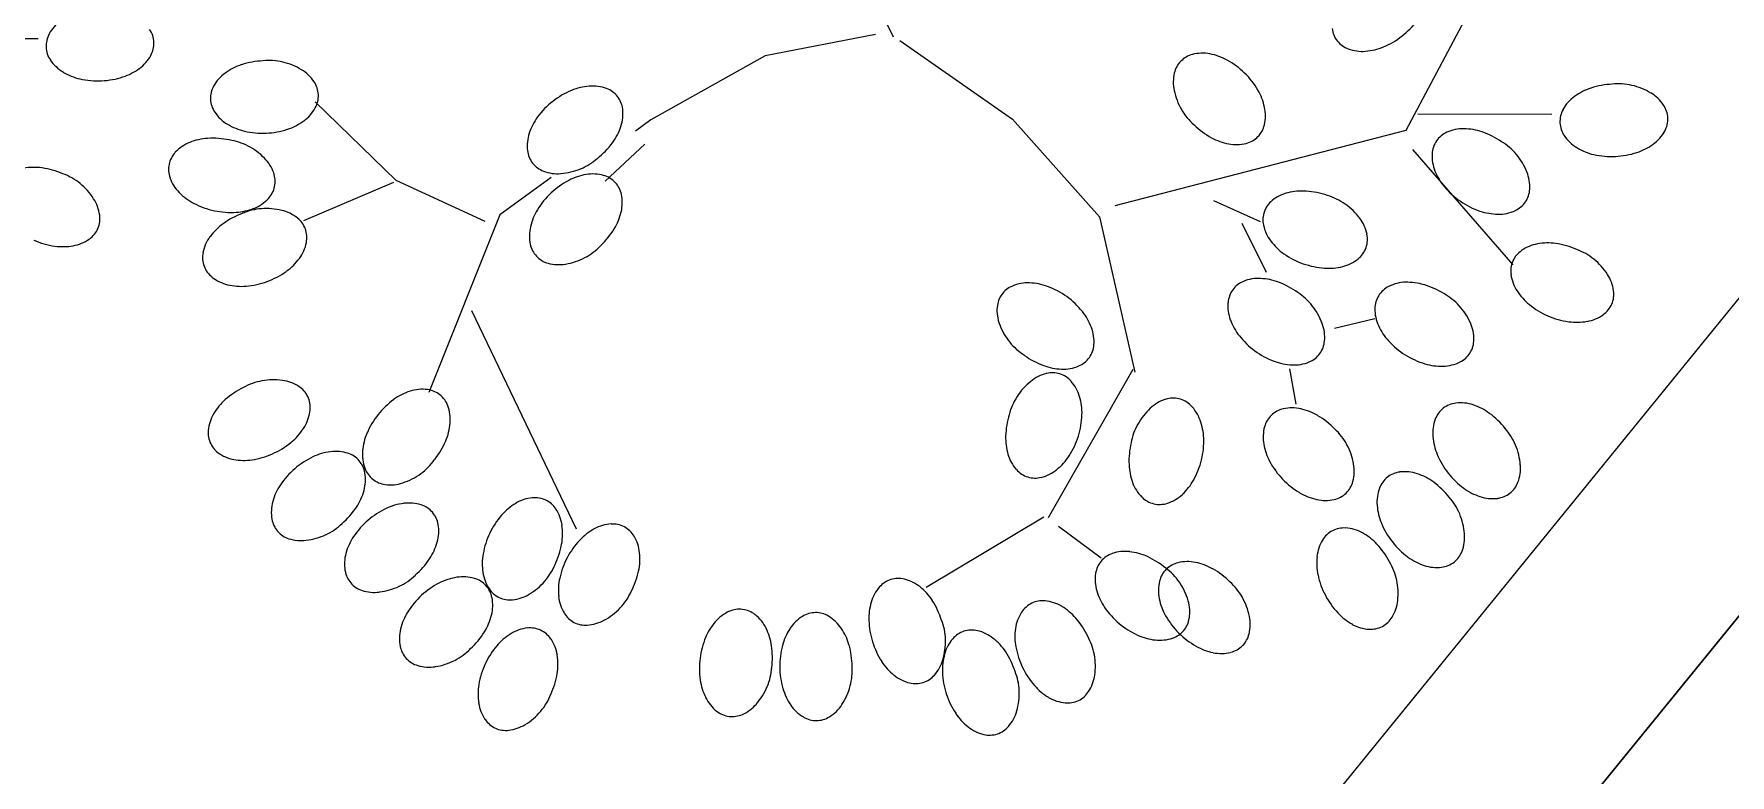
# Model space of a CAD drawing. Header units: millimetres. Extents: x 83956 to 461956, y 36707 to 125807.
# Drawn here: x 133866 to 135556, y 61388 to 62127 of the extents above; entities that cross this region are included whole.
import ezdxf

# ---------------------------------------------------------------- set-up
doc = ezdxf.new("R2010")
doc.units = ezdxf.units.MM
doc.header["$LTSCALE"] = 100
doc.header["$MEASUREMENT"] = 0
doc.linetypes.add('ACAD_ISO05W100', pattern=[33, 24, -3, 0, -3, 0, -3])
doc.layers.add('ARCH', color=9, linetype='CONTINUOUS')

msp = doc.modelspace()

# ---------------------------------------------------------------- linework, layer by layer
at = {"layer": 'ARCH', "ltscale": 2}
for p, q in [((137387.7, 63788.4), (130326.3, 55103.8)), ((137109.7, 63763.6), (130126.2, 55174.6))]:
    msp.add_line(p, q, dxfattribs=at)
at = {"layer": 'ARCH', "linetype": 'ACAD_ISO05W100', "ltscale": 180}
msp.add_line((130326.3, 55103.8), (137387.7, 63788.4), dxfattribs=at)
at = {"layer": 'ARCH'}
for p, q in [((134722.4, 62123.9), (134616.2, 62344.1)), ((135233.5, 62031), (135294.5, 62146)), ((134704.7, 62126.5), (134594.8, 62105.1)), ((133736.4, 62122.7), (133870, 62122.4)), ((134728.7, 62120.5), (134841, 62042)), ((134594.8, 62105.1), (134480.8, 62041.3)), ((134226.8, 61980.9), (134146, 62059.2)), ((134480.8, 62041.3), (134465.3, 62030)), ((134841, 62042), (134928, 61944.7)), ((135245.2, 62047.3), (135378.8, 62047)), ((134943.3, 61955.9), (135233.5, 62031)), ((134474.7, 62017.2), (134435.1, 61980.3)), ((135239.7, 62011.8), (135339.7, 61896.7)), ((134224.3, 61979), (134134.4, 61940.8)), ((134315.5, 61940), (134226.8, 61980.9)), ((134381.3, 61984), (134330.2, 61946.7)), ((135041.6, 61961.1), (135088.1, 61940.2)), ((134330.2, 61946.7), (134259.6, 61769.6)), ((134928, 61944.7), (134962.9, 61789.7)), ((135069.7, 61938.5), (135093.9, 61889.6)), ((134301.9, 61851.4), (134406.3, 61633.7)), ((135162.2, 61833.6), (135202.1, 61843.2)), ((134961, 61792.4), (134876.8, 61644.5)), ((135117.3, 61793.1), (135123.4, 61758)), ((134872.5, 61645.1), (134755.1, 61575)), ((134887, 61636.2), (134929.6, 61604.7))]:
    msp.add_line(p, q, dxfattribs=at)
for centre, major_axis, start_param, end_param in [((135180.1, 62187.9), (-47.2, 64.5), 3.17501, 3.445961), ((133902.6, 62115), (-14.6, 19.9), 0.430369, 0.983668), ((133916.9, 62107.1), (-24.3, 33.2), 0.003785, 0.430544), ((133960.8, 62117.6), (-14.6, 19.9), 4.125431, 4.67873), ((135184.2, 62135.4), (-14.6, 19.9), 1.050841, 1.60414), ((135180.1, 62187.9), (-47.2, 64.5), 2.904096, 3.175046), ((133902.6, 62115), (-14.6, 19.9), 0.983724, 1.537023), ((133960.8, 62117.6), (-14.6, 19.9), 3.572352, 4.125651), ((135026.5, 62082.6), (-14.6, 19.9), -0.38834, 0.164959), ((135030.4, 62066.7), (-24.3, 33.2), -0.815062, -0.388302), ((135027.4, 62050.5), (-34, 46.4), -1.135076, -0.815289), ((135184.2, 62135.4), (-14.6, 19.9), 1.604116, 2.157415), ((135189.9, 62150.8), (-24.3, 33.2), 2.157296, 2.584056), ((135188.7, 62167.2), (-34, 46.4), 2.584153, 2.90394), ((133916.2, 62124.3), (-24.3, 33.2), 1.537366, 1.964126), ((133936.7, 62138.9), (-34, 46.4), 2.825529, 3.145316), ((133946.5, 62125.6), (-24.3, 33.2), 3.145549, 3.572309), ((134090.6, 62041.7), (-34, 46.4), -0.318488, 0.001299), ((134097.5, 62020.3), (-47.2, 64.5), -0.589489, -0.318539), ((134100.2, 62040.7), (-35.3, 48.3), -0.860116, -0.529803), ((134099.3, 62036.8), (-37.7, 51.5), -1.18004, -0.860253), ((134111.1, 62056.2), (-24.3, 33.2), 4.676209, 5.102968), ((135026.5, 62082.6), (-14.6, 19.9), 0.165095, 0.718394), ((135016.6, 62030.9), (-47.2, 64.5), -1.405955, -1.135005), ((133924.7, 62138.3), (-34, 46.5), 1.964345, 2.284132), ((133929.7, 62160.2), (-47.2, 64.6), 2.284066, 2.555016), ((133929.7, 62160.2), (-47.2, 64.5), 2.554831, 2.825781), ((134066.5, 62062.9), (-14.6, 19.9), 0.428004, 0.981303), ((134080.8, 62054.9), (-24.3, 33.2), 0.001355, 0.428115), ((134124.7, 62065.4), (-14.6, 19.9), 4.12281, 4.676109), ((134423.6, 62017.6), (-34, 46.4), -0.557448, -0.237661), ((134422.4, 62034), (-24.3, 33.2), -0.983812, -0.557053), ((135042.5, 62079), (-24.3, 33.2), 0.718146, 1.144906), ((135016.6, 62030.9), (-47.2, 64.5), 4.606474, 4.877424), ((135435.5, 62018.4), (-34, 46.4), -0.315889, 0.003898), ((135442.5, 61997.1), (-47.2, 64.5), -0.587195, -0.316245), ((135445.1, 62017.4), (-35.4, 48.3), -0.858128, -0.527815), ((135444.2, 62013.6), (-37.7, 51.5), -1.177802, -0.858015), ((134066.5, 62062.9), (-14.6, 19.9), 0.981385, 1.534684), ((134124.7, 62065.4), (-14.6, 19.9), 3.569822, 4.123121), ((134432.2, 61996.9), (-47.2, 64.5), 0.033355, 0.304305), ((134432.2, 61996.9), (-47.2, 64.5), -0.237562, 0.033388), ((134428.1, 62049.4), (-14.6, 19.9), -1.537504, -0.984205), ((134428.1, 62049.4), (-14.6, 19.9), 4.192433, 4.745732), ((135064.7, 62083.7), (-37.7, 51.5), 1.144881, 1.464668), ((135036, 62042.1), (-34, 46.4), 4.286569, 4.606356), ((135425.7, 62031.7), (-24.3, 33.2), 0.003785, 0.430544), ((135456, 62033), (-24.3, 33.2), 4.67882, 5.10558), ((135469.6, 62042.2), (-14.6, 19.9), 4.125431, 4.67873), ((134080.1, 62072.1), (-24.3, 33.2), 1.534705, 1.961465), ((134100.7, 62086.7), (-34, 46.4), 2.823104, 3.142891), ((134110.4, 62073.4), (-24.3, 33.2), 3.142929, 3.569688), ((134414.2, 62010.2), (-34, 46.4), 0.304025, 0.623812), ((134411.8, 62047.6), (-24.3, 33.2), 3.765569, 4.192329), ((135061.3, 62081.7), (-35.4, 48.3), 1.464911, 1.795224), ((135052.1, 62045.5), (-24.3, 33.2), 3.859989, 4.286749), ((135411.4, 62039.6), (-14.6, 19.9), 0.430369, 0.983668), ((135469.6, 62042.2), (-14.6, 19.9), 3.572352, 4.125651), ((134042.7, 61965.5), (-34, 46.4), -0.568081, -0.248294), ((134044.1, 61943.1), (-47.2, 64.5), -0.838515, -0.567564), ((134088.7, 62086.2), (-34, 46.4), 1.961337, 2.281124), ((134093.8, 62108), (-47.2, 64.6), 2.281693, 2.552643), ((134093.8, 62108), (-47.2, 64.5), 2.552149, 2.8231), ((134398.6, 62015.3), (-24.3, 33.2), 0.623984, 1.050744), ((134396.2, 62052.7), (-34, 46.4), 3.445967, 3.765754), ((135078, 62093.6), (-47.2, 64.5), 1.735754, 2.006704), ((135067.1, 62074), (-34, 46.4), 2.0068, 2.326587), ((135068.1, 62041.9), (-14.6, 19.9), 2.753319, 3.306618), ((135068.1, 62041.9), (-14.6, 19.9), 3.306663, 3.859962), ((135284, 62006.4), (-14.6, 19.9), -0.214779, 0.33852), ((135290.6, 61991.4), (-24.3, 33.2), -0.641655, -0.214895), ((135290.5, 61974.9), (-34, 46.4), -0.961253, -0.641466), ((135283.2, 61953.7), (-47.2, 64.5), -1.232581, -0.96163), ((135411.4, 62039.6), (-14.6, 19.9), 0.983724, 1.537023), ((135425, 62048.9), (-24.3, 33.2), 1.537366, 1.964126), ((135455.3, 62050.2), (-24.3, 33.2), 3.145549, 3.572309), ((134024.7, 61992), (-14.6, 19.9), 0.178859, 0.732158), ((134036.6, 61980.7), (-24.3, 33.2), -0.248032, 0.178728), ((134051.8, 61962.1), (-35.4, 48.3), -1.109673, -0.779361), ((134049.9, 61958.6), (-37.7, 51.5), -1.429296, -1.109509), ((134382.3, 62013.5), (-14.6, 19.9), 1.050997, 1.604296), ((134378.1, 62065.9), (-47.2, 64.5), 3.174985, 3.445935), ((135064.1, 62057.8), (-24.3, 33.2), 2.326411, 2.75317), ((135300.4, 62005.6), (-24.3, 33.2), 0.891628, 1.318388), ((135284, 62006.4), (-14.6, 19.9), 0.338475, 0.891774), ((135297.5, 61968.4), (-35.4, 48.3), -1.50328, -1.172968), ((135294.5, 61965.8), (-37.7, 51.5), 4.460183, 4.77997), ((135433.5, 62062.9), (-34, 46.5), 1.964345, 2.284132), ((135438.5, 62084.8), (-47.2, 64.6), 2.284066, 2.555016), ((135438.5, 62084.8), (-47.2, 64.5), 2.554831, 2.825781), ((135445.5, 62063.5), (-34, 46.4), 2.825529, 3.145316), ((133865.9, 61936.5), (-34, 46.4), -0.771286, -0.451499), ((133862.8, 61914.3), (-47.2, 64.5), -1.042299, -0.771348), ((134024.7, 61992), (-14.6, 19.9), 0.731985, 1.285284), ((134066.2, 61974.5), (-24.3, 33.2), 4.426886, 4.853645), ((134081.6, 61980), (-14.6, 19.9), 3.873434, 4.426733), ((134382.3, 62013.5), (-14.6, 19.9), 1.603974, 2.157273), ((134387.9, 62028.8), (-24.3, 33.2), 2.157537, 2.584297), ((134386.2, 62051.5), (-37.7, 51.5), 2.58438, 2.904167), ((134387.8, 62047.9), (-35.4, 48.3), 2.90396, 3.234273), ((135315.6, 62011.7), (-34, 46.4), 1.318641, 1.638428), ((135315.6, 61974.2), (-24.3, 33.2), 4.033244, 4.460003), ((133874.1, 61931.4), (-35.4, 48.3), -1.31341, -0.983097), ((133871.6, 61928.3), (-37.7, 51.5), 4.65019, 4.969977), ((134040.1, 61997.6), (-24.3, 33.2), 1.285276, 1.712036), ((134081.6, 61980), (-14.6, 19.9), 3.320487, 3.873786), ((134435.9, 61910.2), (-47.2, 64.5), -0.149675, 0.121276), ((134425.6, 61930.1), (-34, 46.4), -0.469589, -0.149802), ((134422.9, 61946.3), (-24.3, 33.2), -0.896468, -0.469708), ((134427.2, 61962.1), (-14.6, 19.9), -1.449386, -0.896087), ((134427.2, 61962.1), (-14.6, 19.9), 4.280375, 4.833674), ((135332.8, 62026.1), (-47.2, 64.5), 1.638198, 1.909149), ((135332, 61973.5), (-14.6, 19.9), 3.479888, 4.033187), ((133890.7, 61940.5), (-24.3, 33.2), 4.223487, 4.650247), ((134051.9, 62009.1), (-34, 46.4), 1.712191, 2.031978), ((134062.2, 62029), (-47.2, 64.5), 2.031643, 2.302594), ((134069.8, 61991.3), (-24.3, 33.2), 2.893538, 3.320298), ((134435.9, 61910.2), (-47.2, 64.5), 0.121417, 0.392368), ((134411.1, 61958.9), (-24.3, 33.2), 3.853691, 4.280451), ((135115.4, 61941.7), (-14.6, 19.9), 0.044781, 0.59808), ((135125.7, 61928.9), (-24.3, 33.2), -0.381997, 0.044763), ((135129.8, 61912.9), (-34, 46.4), -0.701839, -0.382052), ((135128.2, 61890.6), (-47.2, 64.5), -0.972568, -0.701617), ((135138.3, 61908.4), (-35.4, 48.3), -1.24394, -0.913627), ((135136, 61905.2), (-37.7, 51.5), -1.563537, -1.24375), ((135332.8, 62026.1), (-47.2, 64.5), 1.909547, 2.180497), ((135332, 61973.5), (-14.6, 19.9), 2.92679, 3.480089), ((133907, 61942.9), (-14.6, 19.9), 3.670182, 4.223481), ((134087.9, 61891.1), (-34, 46.4), -0.009499, 0.310288), ((134062.2, 62029), (-47.2, 64.5), 2.303057, 2.574008), ((134101, 61872.9), (-47.2, 64.5), -0.280574, -0.009624), ((134063.6, 62006.6), (-34, 46.4), 2.574007, 2.893794), ((134097.4, 61893.1), (-35.4, 48.3), -0.551611, -0.221298), ((134097.7, 61889.1), (-37.7, 51.5), -0.870932, -0.551145), ((134103.1, 61911.2), (-24.3, 33.2), -1.298323, -0.871564), ((134113.2, 61924.1), (-14.6, 19.9), 4.431827, 4.985126), ((134416.8, 61921.9), (-34, 46.4), 0.392414, 0.712201), ((134395.1, 61962.6), (-34, 46.4), 3.533888, 3.853675), ((135115.4, 61941.7), (-14.6, 19.9), 0.597821, 1.15112), ((135154.3, 61918.7), (-24.3, 33.2), 4.292834, 4.719593), ((135325.5, 62004.9), (-34, 46.4), 2.180018, 2.499805), ((135325.4, 61988.4), (-24.3, 33.2), 2.500033, 2.926793), ((133897.8, 61994.7), (-47.2, 64.6), 2.099626, 2.370577), ((133897.6, 61956.3), (-24.3, 33.2), 2.689979, 3.116739), ((133907, 61942.9), (-14.6, 19.9), 3.116794, 3.670093), ((134074.6, 61900.8), (-24.3, 33.2), 0.310126, 0.736886), ((134113.2, 61924.1), (-14.6, 19.9), 3.878417, 4.431716), ((134400.8, 61925.6), (-24.3, 33.2), 0.712224, 1.138984), ((134375.9, 61974.2), (-47.2, 64.5), 3.262875, 3.533826), ((135131.5, 61945.1), (-24.3, 33.2), 1.151319, 1.578078), ((135144.7, 61954.9), (-34, 46.4), 1.577992, 1.897779), ((135170.3, 61922.2), (-14.6, 19.9), 3.739805, 4.293104), ((133894.7, 61972.5), (-34, 46.4), 2.370446, 2.690233), ((134058.6, 61904.1), (-14.6, 19.9), 0.736856, 1.290155), ((134097.2, 61927.4), (-24.3, 33.2), 3.451624, 3.878384), ((134384.7, 61922.3), (-14.6, 19.9), 1.138793, 1.692092), ((134384.7, 61922.3), (-14.6, 19.9), 1.692082, 2.245381), ((134385.3, 61960.6), (-37.7, 51.5), 2.672247, 2.992034), ((134387.2, 61957.1), (-35.4, 48.3), 2.991948, 3.322261), ((135157.6, 61973.3), (-47.2, 64.5), 1.89758, 2.16853), ((135170.3, 61922.2), (-14.6, 19.9), 3.186088, 3.739387), ((135362.4, 61890.7), (-14.6, 19.9), -0.024835, 0.528464), ((135371.7, 61877.2), (-24.3, 33.2), -0.451563, -0.024804), ((135374.7, 61861.1), (-34, 46.4), -0.771286, -0.451499), ((135371.6, 61838.9), (-47.2, 64.5), -1.042299, -0.771348), ((135382.9, 61855.9), (-35.4, 48.3), -1.31341, -0.983097), ((134058.6, 61904.1), (-14.6, 19.9), 1.290257, 1.843556), ((134070.8, 61955.3), (-47.2, 64.5), 2.861016, 3.131966), ((134083.9, 61937.1), (-34, 46.4), 3.131905, 3.451692), ((134389, 61938.2), (-24.3, 33.2), 2.245377, 2.672137), ((135157.6, 61973.3), (-47.2, 64.5), 2.168878, 2.439829), ((135156, 61950.9), (-34, 46.4), 2.439283, 2.75907), ((135160, 61935), (-24.3, 33.2), 2.75962, 3.18638), ((135362.4, 61890.7), (-14.6, 19.9), 0.528442, 1.081741), ((135378.6, 61893), (-24.3, 33.2), 1.08173, 1.508489), ((135380.4, 61852.9), (-37.7, 51.5), 4.65019, 4.969977), ((135399.5, 61865.1), (-24.3, 33.2), 4.223487, 4.650247), ((134068.7, 61917), (-24.3, 33.2), 1.843433, 2.270193), ((134072.6, 61932.9), (-34, 46.4), 2.269968, 2.589755), ((134070.8, 61955.3), (-47.2, 64.5), 2.590077, 2.861027), ((134850.5, 61852.9), (-14.6, 19.9), -0.239115, 0.314185), ((134856.8, 61837.7), (-24.3, 33.2), -0.665956, -0.239196), ((134856.2, 61821.3), (-34, 46.4), -0.985549, -0.665762), ((134848.4, 61800.3), (-47.2, 64.5), -1.256752, -0.985802), ((135080.6, 61857.4), (-14.6, 19.9), 0.306241, 0.85954), ((135080.6, 61857.4), (-14.6, 19.9), -0.24685, 0.306449), ((135086.7, 61842.2), (-24.3, 33.2), -0.673862, -0.247102), ((135086, 61825.7), (-34, 46.4), -0.993511, -0.673724), ((135078.1, 61804.8), (-47.2, 64.5), -1.264359, -0.993409), ((135227, 61853.1), (-14.6, 19.9), -0.174341, 0.378958), ((135234.2, 61838.4), (-24.3, 33.2), -0.601219, -0.174459), ((135234.7, 61821.9), (-34, 46.4), -0.920747, -0.60096), ((135228.4, 61800.5), (-47.2, 64.5), -1.19207, -0.921119), ((135392.5, 61901.9), (-34, 46.4), 1.50855, 1.828337), ((135415.8, 61867.5), (-14.6, 19.9), 3.670182, 4.223481), ((134866.8, 61851.7), (-24.3, 33.2), 0.867474, 1.294233), ((134850.5, 61852.9), (-14.6, 19.9), 0.314164, 0.867463), ((134848.4, 61800.3), (-47.2, 64.5), -1.527601, -1.256651), ((135096.9, 61856.1), (-24.3, 33.2), 0.859629, 1.286389), ((135092.9, 61818.9), (-35.4, 48.3), -1.535357, -1.205045), ((135089.8, 61816.5), (-37.7, 51.5), 4.428056, 4.747843), ((135227, 61853.1), (-14.6, 19.9), 0.37895, 0.932249), ((135243.4, 61853), (-24.3, 33.2), 0.932109, 1.358868), ((135242.1, 61815.7), (-35.3, 48.3), -1.462752, -1.13244), ((135239.2, 61813), (-37.7, 51.5), 4.500603, 4.82039), ((135406.6, 61919.3), (-47.2, 64.5), 1.828313, 2.099263), ((135415.8, 61867.5), (-14.6, 19.9), 3.116794, 3.670093), ((134888.2, 61859.6), (-37.7, 51.5), 1.294303, 1.61409), ((134865.9, 61814.3), (-34, 46.4), 4.435979, 4.755766), ((135112.4, 61861.6), (-34, 46.4), 1.286382, 1.606169), ((135111.2, 61824.2), (-24.3, 33.2), 4.001311, 4.428071), ((135258.4, 61859.7), (-34, 46.4), 1.358988, 1.678775), ((135259.9, 61822.3), (-24.3, 33.2), 4.073694, 4.500454), ((135406.6, 61919.3), (-47.2, 64.6), 2.099626, 2.370577), ((135403.5, 61897.1), (-34, 46.4), 2.370446, 2.690233), ((135406.4, 61880.9), (-24.3, 33.2), 2.689979, 3.116739), ((134885.1, 61857.1), (-35.3, 48.3), 1.614122, 1.944435), ((134881.3, 61820), (-24.3, 33.2), 4.009079, 4.435839), ((135130, 61875.5), (-47.2, 64.5), 1.606268, 1.877219), ((135127.5, 61822.9), (-14.6, 19.9), 3.447873, 4.001172), ((135275, 61874.8), (-47.2, 64.5), 1.678736, 1.949686), ((135276.3, 61822.2), (-14.6, 19.9), 3.52069, 4.073989), ((134899.8, 61871.4), (-47.2, 64.5), 1.885073, 2.156023), ((134897.7, 61818.8), (-14.6, 19.9), 2.902536, 3.455835), ((134897.7, 61818.8), (-14.6, 19.9), 3.455771, 4.00907), ((135130, 61875.5), (-47.2, 64.5), 1.877226, 2.148176), ((135127.5, 61822.9), (-14.6, 19.9), 2.894616, 3.447915), ((135275, 61874.8), (-47.2, 64.5), 1.949703, 2.220654), ((135276.3, 61822.2), (-14.6, 19.9), 2.967207, 3.520506), ((134885.1, 61748.6), (-24.3, 33.2), -0.381526, 0.045234), ((134892, 61850.4), (-34, 46.4), 2.155985, 2.475772), ((134881, 61764.5), (-14.6, 19.9), -0.934689, -0.38139), ((134881, 61764.5), (-14.6, 19.9), -1.488011, -0.934712), ((134891.4, 61834), (-24.3, 33.2), 2.475729, 2.902489), ((135122.1, 61854.6), (-34, 46.4), 2.147919, 2.467706), ((135121.4, 61838.1), (-24.3, 33.2), 2.468116, 2.894876), ((135268.6, 61853.3), (-34, 46.4), 2.220294, 2.540081), ((135269.1, 61836.9), (-24.3, 33.2), 2.540325, 2.967084), ((134109.5, 61702.5), (-47.2, 64.5), -0.179822, 0.091128), ((134103.9, 61722.3), (-35.3, 48.3), -0.450629, -0.120316), ((134104.6, 61718.3), (-37.7, 51.5), -0.770941, -0.451154), ((134107.8, 61740.9), (-24.3, 33.2), -1.197146, -0.770386), ((134116.6, 61754.7), (-14.6, 19.9), 4.532571, 5.08587), ((134258.2, 61716), (-34, 46.4), -0.323538, -0.003751), ((134253.2, 61731.6), (-24.3, 33.2), -0.750407, -0.323647), ((134255.2, 61747.9), (-14.6, 19.9), -1.303352, -0.750053), ((134899.3, 61730.9), (-37.7, 51.5), 0.045427, 0.365214), ((134868.6, 61753.7), (-24.3, 33.2), 4.36834, 4.7951), ((134094.7, 61719.3), (-34, 46.4), 0.091279, 0.411066), ((134100.2, 61756.4), (-24.3, 33.2), 3.552859, 3.979618), ((134116.6, 61754.7), (-14.6, 19.9), 3.979573, 4.532872), ((134271.4, 61697.8), (-47.2, 64.5), -0.003815, 0.267135), ((134255.2, 61747.9), (-14.6, 19.9), 4.426175, 4.979474), ((134239.7, 61742.4), (-24.3, 33.2), 3.999631, 4.426391), ((134896, 61733), (-35.4, 48.3), 0.364862, 0.695175), ((134852.9, 61749.1), (-34, 46.4), 4.04883, 4.368617), ((135021.8, 61706.9), (-37.7, 51.5), 0.113579, 0.433366), ((135006.4, 61723.7), (-24.3, 33.2), -0.313266, 0.113493), ((135001.3, 61739.2), (-14.6, 19.9), -0.866643, -0.313344), ((135001.3, 61739.2), (-14.6, 19.9), -1.419917, -0.866618), ((134989.6, 61727.7), (-24.3, 33.2), 4.436627, 4.863386), ((135116.2, 61729.1), (-14.6, 19.9), -0.421538, 0.131761), ((135119.7, 61713.1), (-24.3, 33.2), -0.848259, -0.421499), ((135116.1, 61697), (-34, 46.4), -1.167918, -0.848131), ((135285.7, 61734.4), (-14.6, 19.9), 0.033319, 0.586618), ((135285.7, 61734.4), (-14.6, 19.9), -0.519876, 0.033423), ((135287.6, 61718.1), (-24.3, 33.2), -0.946923, -0.520164), ((135282.5, 61702.4), (-34, 46.4), -1.266321, -0.946534), ((134080.5, 61727.6), (-24.3, 33.2), 0.411043, 0.837803), ((134086, 61764.7), (-34, 46.4), 3.232724, 3.552511), ((134271.4, 61697.8), (-47.2, 64.5), 0.266982, 0.537933), ((134223.3, 61743.7), (-34, 46.4), 3.679923, 3.99971), ((134914.2, 61723.6), (-47.2, 64.5), 0.63626, 0.90721), ((134830.5, 61749.8), (-47.2, 64.5), 3.777841, 4.048791), ((135018.3, 61708.9), (-35.4, 48.3), 0.433204, 0.763517), ((134974.2, 61721.9), (-34, 46.4), 4.116856, 4.436643), ((135132.1, 61725), (-24.3, 33.2), 0.684904, 1.111664), ((135116.2, 61729.1), (-14.6, 19.9), 0.131849, 0.685148), ((135104.7, 61677.7), (-47.2, 64.5), -1.439056, -1.168106), ((135301.1, 61728.7), (-24.3, 33.2), 0.586388, 1.013147), ((135269.2, 61684.4), (-47.2, 64.5), -1.537427, -1.266477), ((134064.2, 61729.3), (-14.6, 19.9), 0.837827, 1.391126), ((134064.2, 61729.3), (-14.6, 19.9), 1.390985, 1.944284), ((134071.2, 61781.5), (-47.2, 64.5), 2.961811, 3.232761), ((134250.7, 61706.6), (-34, 46.4), 0.537718, 0.857505), ((134202.7, 61752.5), (-47.2, 64.5), 3.408777, 3.679727), ((134891.8, 61724.3), (-34, 46.4), 0.906707, 1.226494), ((134830.5, 61749.8), (-47.2, 64.5), 3.506662, 3.777612), ((135037.2, 61700.7), (-47.2, 64.6), 0.704624, 0.975575), ((134951.8, 61721.1), (-47.2, 64.5), 3.845876, 4.116826), ((135148.3, 61727.8), (-34, 46.4), 1.111949, 1.431736), ((135121.7, 61689.1), (-35.4, 48.3), 4.573339, 4.903652), ((135317.5, 61729.9), (-34, 46.4), 1.013488, 1.333275), ((135287.2, 61694.1), (-35.4, 48.3), 4.474817, 4.80513), ((134073, 61743.1), (-24.3, 33.2), 1.944197, 2.370957), ((134075.2, 61759.4), (-34, 46.4), 2.370826, 2.690614), ((134071.2, 61781.5), (-47.2, 64.5), 2.690836, 2.961787), ((134178.1, 61633.1), (-47.2, 64.5), -0.189947, 0.081003), ((134168.5, 61653.4), (-34, 46.4), -0.509978, -0.190191), ((134166.5, 61669.7), (-24.3, 33.2), -0.93659, -0.50983), ((134171.4, 61685.4), (-14.6, 19.9), -1.489924, -0.936625), ((134171.4, 61685.4), (-14.6, 19.9), 4.240044, 4.793343), ((134234.3, 61707.9), (-24.3, 33.2), 0.857668, 1.284427), ((134216.3, 61737.1), (-35.3, 48.3), 3.137856, 3.468169), ((134876, 61719.7), (-24.3, 33.2), 1.226757, 1.653517), ((134849.3, 61737.6), (-34, 46.4), 3.186988, 3.506775), ((134951.8, 61721.1), (-47.2, 64.5), 3.574511, 3.845461), ((135118.2, 61687.3), (-37.7, 51.5), 4.253502, 4.573289), ((135338.2, 61738.5), (-47.2, 64.5), 1.333291, 1.604242), ((135283.6, 61692.5), (-37.7, 51.5), 4.154986, 4.474773), ((134178.1, 61633.1), (-47.2, 64.5), 0.08094, 0.35189), ((134155.2, 61682.8), (-24.3, 33.2), 3.813237, 4.239996), ((134218.9, 61702.4), (-14.6, 19.9), 1.284619, 1.837918), ((134214, 61740.3), (-37.7, 51.5), 2.818003, 3.13779), ((134863.7, 61708.9), (-14.6, 19.9), 1.653553, 2.206852), ((134863.7, 61708.9), (-14.6, 19.9), 2.206979, 2.760278), ((134859.6, 61724.8), (-24.3, 33.2), 2.760133, 3.186892), ((135014.8, 61699.9), (-34, 46.4), 0.975312, 1.295099), ((135168.1, 61738.4), (-47.2, 64.5), 1.431711, 1.702662), ((135140.6, 61691.2), (-24.3, 33.2), 3.826851, 4.25361), ((135230.1, 61665.7), (-14.6, 19.9), 0.033519, 0.586818), ((135230.1, 61665.7), (-14.6, 19.9), -0.519846, 0.033453), ((135231.9, 61649.4), (-24.3, 33.2), -0.946425, -0.519665), ((135226.8, 61633.8), (-34, 46.4), -1.266613, -0.946826), ((135338.2, 61738.5), (-47.2, 64.5), 1.603999, 1.87495), ((135306.3, 61694.2), (-24.3, 33.2), 3.728568, 4.155328), ((134159.4, 61645.6), (-34, 46.5), 0.352218, 0.672005), ((134139.4, 61687.1), (-34, 46.4), 3.493714, 3.813501), ((134218.9, 61702.4), (-14.6, 19.9), 1.837871, 2.39117), ((134220.9, 61718.6), (-24.3, 33.2), 2.391382, 2.818142), ((134999.3, 61694.2), (-24.3, 33.2), 1.294955, 1.721714), ((134982.6, 61698.2), (-24.3, 33.2), 2.828383, 3.255143), ((134971.4, 61710.3), (-34, 46.4), 3.254983, 3.57477), ((135168.1, 61738.4), (-47.2, 64.5), 1.702863, 1.973814), ((135156.6, 61719.1), (-34, 46.4), 1.973618, 2.293405), ((135156.5, 61687), (-14.6, 19.9), 2.720212, 3.273511), ((135156.5, 61687), (-14.6, 19.9), 3.273381, 3.82668), ((135245.5, 61660), (-24.3, 33.2), 0.586883, 1.013642), ((135213.5, 61615.7), (-47.2, 64.5), -1.537447, -1.266497), ((135324.9, 61720.5), (-34, 46.4), 1.875208, 2.194995), ((135321.7, 61688.6), (-14.6, 19.9), 2.62174, 3.175039), ((135321.7, 61688.6), (-14.6, 19.9), 3.174876, 3.728175), ((134143.6, 61649.9), (-24.3, 33.2), 0.67182, 1.098579), ((134120.7, 61699.5), (-47.2, 64.5), 3.222566, 3.493516), ((134251, 61581.6), (-47.2, 64.5), -0.189986, 0.080965), ((134241.4, 61601.9), (-34, 46.4), -0.509567, -0.18978), ((134239.4, 61618.2), (-24.3, 33.2), -0.936574, -0.509814), ((134244.4, 61633.9), (-14.6, 19.9), -1.489726, -0.936427), ((134375.4, 61609.5), (-34, 46.4), -0.096897, 0.22289), ((134367, 61623.7), (-24.3, 33.2), -0.523527, -0.096767), ((134365.3, 61640), (-14.6, 19.9), -1.076665, -0.523366), ((134365.3, 61640), (-14.6, 19.9), 4.652878, 5.206177), ((134351.5, 61631.1), (-24.3, 33.2), 4.226083, 4.652842), ((134987.7, 61682.6), (-14.6, 19.9), 1.721858, 2.275157), ((134987.7, 61682.6), (-14.6, 19.9), 2.274984, 2.828283), ((135153.1, 61703.1), (-24.3, 33.2), 2.293425, 2.720184), ((135261.9, 61661.3), (-34, 46.4), 1.013488, 1.333275), ((135231.6, 61625.4), (-35.4, 48.3), 4.474868, 4.805181), ((135319.8, 61704.9), (-24.3, 33.2), 2.194925, 2.621685), ((134127.4, 61647.3), (-14.6, 19.9), 1.098447, 1.651746), ((134131.2, 61681.9), (-35.4, 48.3), 2.951642, 3.281955), ((134251, 61581.6), (-47.2, 64.5), 0.081026, 0.351977), ((134244.4, 61633.9), (-14.6, 19.9), 4.240073, 4.793372), ((134228.2, 61631.3), (-24.3, 33.2), 3.813484, 4.240244), ((134392.3, 61594.8), (-47.2, 64.5), 0.222893, 0.493843), ((134335.2, 61628.7), (-34, 46.4), 3.906215, 4.226002), ((134451.7, 61582.9), (-34, 46.4), -0.137454, 0.182333), ((134443.9, 61597.4), (-24.3, 33.2), -0.564267, -0.137507), ((134442.8, 61613.7), (-14.6, 19.9), -1.117439, -0.56414), ((134442.8, 61613.7), (-14.6, 19.9), 4.612375, 5.165674), ((135171.4, 61609.8), (-14.6, 19.9), -0.70431, -0.151011), ((135170.2, 61593.5), (-24.3, 33.2), -1.130914, -0.704154), ((135282.6, 61669.9), (-47.2, 64.5), 1.333135, 1.604086), ((135227.9, 61623.9), (-37.7, 51.5), 4.155084, 4.474871), ((134127.4, 61647.3), (-14.6, 19.9), 1.651819, 2.205118), ((134132.3, 61663), (-24.3, 33.2), 2.204689, 2.631449), ((134129.5, 61685.5), (-37.7, 51.5), 2.631603, 2.95139), ((134232.3, 61594), (-34, 46.4), 0.352071, 0.671858), ((134212.3, 61635.6), (-34, 46.4), 3.493292, 3.813079), ((134392.3, 61594.8), (-47.2, 64.5), 0.494139, 0.76509), ((134313.1, 61632.6), (-47.2, 64.5), 3.635565, 3.906515), ((134468, 61567.5), (-47.2, 64.5), 0.182297, 0.453248), ((134428.6, 61605.4), (-24.3, 33.2), 4.185483, 4.612243), ((135185.5, 61601.4), (-24.3, 33.2), 0.402454, 0.829214), ((135171.4, 61609.8), (-14.6, 19.9), -0.15125, 0.402049), ((135162.4, 61579), (-34, 46.4), -1.450903, -1.131116), ((135146, 61563.7), (-47.2, 64.5), 4.561212, 4.832162), ((135282.6, 61669.9), (-47.2, 64.5), 1.604241, 1.875192), ((135250.6, 61625.5), (-24.3, 33.2), 3.728073, 4.154833), ((134216.5, 61598.4), (-24.3, 33.2), 0.671615, 1.098375), ((134193.6, 61648), (-47.2, 64.5), 3.222609, 3.49356), ((134370.2, 61598.7), (-34, 46.4), 0.76497, 1.084757), ((134468, 61567.5), (-47.2, 64.5), 0.453124, 0.724074), ((134412.3, 61603.7), (-34, 46.4), 3.865603, 4.18539), ((134948.4, 61585.5), (-14.6, 19.9), 0.240308, 0.793607), ((134948.4, 61585.5), (-14.6, 19.9), -0.312997, 0.240302), ((134953.5, 61570), (-24.3, 33.2), -0.739433, -0.312673), ((134951.7, 61553.6), (-34, 46.4), -1.059578, -0.739791), ((134942.4, 61533.2), (-47.2, 64.5), -1.330598, -1.059647), ((135011.8, 61575.8), (-14.6, 19.9), -0.400459, 0.15284), ((135015.5, 61559.8), (-24.3, 33.2), -0.827237, -0.400478), ((135012.3, 61543.7), (-34, 46.4), -1.147296, -0.827509), ((135201.9, 61599.6), (-34, 46.5), 0.829251, 1.149038), ((135165.5, 61569.9), (-35.3, 48.3), 4.290381, 4.620694), ((135269.3, 61651.8), (-34, 46.4), 1.87499, 2.194777), ((135266, 61619.9), (-14.6, 19.9), 2.62163, 3.174929), ((135266, 61619.9), (-14.6, 19.9), 3.174895, 3.728194), ((134200.3, 61595.8), (-14.6, 19.9), 1.098451, 1.65175), ((134204.2, 61630.4), (-35.4, 48.3), 2.951612, 3.281925), ((134296.1, 61528.4), (-34, 46.4), -0.480576, -0.160789), ((134293.6, 61544.6), (-24.3, 33.2), -0.907323, -0.480563), ((134298.1, 61560.4), (-14.6, 19.9), -1.460749, -0.90745), ((134354, 61596.3), (-24.3, 33.2), 1.084668, 1.511428), ((134329.8, 61620.7), (-35.4, 48.3), 3.364439, 3.694752), ((134446.1, 61572.3), (-34, 46.4), 0.724265, 1.044052), ((134390.4, 61608.5), (-47.2, 64.5), 3.594939, 3.86589), ((134727.3, 61559.5), (-14.6, 19.9), -0.328009, 0.22529), ((134727.3, 61559.5), (-14.6, 19.9), -0.881242, -0.327943), ((134723.2, 61543.6), (-24.3, 33.2), -1.308299, -0.881539), ((134964.6, 61583.2), (-24.3, 33.2), 0.793433, 1.220192), ((135011.8, 61575.8), (-14.6, 19.9), 0.152657, 0.705956), ((134958.1, 61546.4), (-35.4, 48.3), 4.681844, 5.012157), ((135001.3, 61524.2), (-47.2, 64.5), -1.418258, -1.147307), ((135223.8, 61604.3), (-47.2, 64.5), 1.148709, 1.419659), ((135264.2, 61636.2), (-24.3, 33.2), 2.194684, 2.621444), ((134200.3, 61595.8), (-14.6, 19.9), 1.651564, 2.204863), ((134205.2, 61611.4), (-24.3, 33.2), 2.205019, 2.631778), ((134202.5, 61634), (-37.7, 51.5), 2.63175, 2.951537), ((134306.2, 61508.4), (-47.2, 64.5), 0.11006, 0.381011), ((134306.2, 61508.4), (-47.2, 64.5), -0.16089, 0.110061), ((134298.1, 61560.4), (-14.6, 19.9), 4.269148, 4.822447), ((134340.2, 61587.4), (-14.6, 19.9), 1.511333, 2.064632), ((134338.4, 61603.7), (-24.3, 33.2), 2.617949, 3.044709), ((134326.8, 61623.3), (-37.7, 51.5), 3.04469, 3.364477), ((134429.7, 61570.6), (-24.3, 33.2), 1.044002, 1.470762), ((134406.6, 61595.9), (-35.4, 48.3), 3.323891, 3.654204), ((134739.7, 61548.8), (-24.3, 33.2), 0.225234, 0.651993), ((134713, 61530.8), (-34, 46.4), 4.655311, 4.975098), ((134980.4, 61587.7), (-34, 46.4), 1.220441, 1.540228), ((135027.7, 61572), (-24.3, 33.2), 0.706136, 1.132895), ((134954.9, 61544.2), (-37.7, 51.5), 4.361965, 4.681752), ((135018.1, 61535.9), (-35.4, 48.3), 4.594204, 4.924517), ((135223.8, 61604.3), (-47.2, 64.5), 1.419644, 1.690594), ((135161.6, 61569.1), (-37.7, 51.5), 3.97067, 4.290457), ((134287.2, 61520.3), (-34, 46.4), 0.381032, 0.700819), ((134282, 61557.3), (-24.3, 33.2), 3.842111, 4.26887), ((134340.2, 61587.4), (-14.6, 19.9), 2.064679, 2.617978), ((134415.6, 61562.2), (-14.6, 19.9), 1.470727, 2.024026), ((134403.7, 61598.6), (-37.7, 51.5), 3.004135, 3.323922), ((134575.9, 61513.9), (-24.3, 33.2), -0.20536, 0.2214), ((134569.1, 61528.8), (-14.6, 19.9), -0.758738, -0.205439), ((134569.1, 61528.8), (-14.6, 19.9), -1.311855, -0.758556), ((134645, 61525.4), (-14.6, 19.9), -0.622749, -0.06945), ((134645, 61525.4), (-14.6, 19.9), -1.175884, -0.622585), ((134755.5, 61544.1), (-34, 46.4), 0.651844, 0.971631), ((134694.1, 61518.6), (-47.2, 64.5), 4.384424, 4.655375), ((134884.8, 61528.3), (-24.3, 33.2), 0.369366, 0.796126), ((134871, 61537.2), (-14.6, 19.9), -0.184156, 0.369143), ((134871, 61537.2), (-14.6, 19.9), -0.737425, -0.184126), ((134869.3, 61520.9), (-24.3, 33.2), -1.164217, -0.737457), ((134861, 61506.7), (-34, 46.4), -1.484167, -1.16438), ((134998.9, 61600.4), (-47.2, 64.5), 1.540201, 1.811151), ((135043.8, 61575.2), (-34, 46.4), 1.132789, 1.452576), ((134976.7, 61550.5), (-24.3, 33.2), 3.935554, 4.362313), ((135014.6, 61534), (-37.7, 51.5), 4.274465, 4.594252), ((135207.4, 61589), (-34, 46.4), 1.690702, 2.010489), ((135184.2, 61566.6), (-24.3, 33.2), 3.544026, 3.970786), ((134271.2, 61524.1), (-24.3, 33.2), 0.700866, 1.127625), ((134266, 61561.2), (-34, 46.4), 3.522485, 3.842272), ((134362.5, 61493.9), (-24.3, 33.2), -0.512208, -0.085449), ((134360.5, 61510.1), (-14.6, 19.9), -1.065769, -0.51247), ((134360.5, 61510.1), (-14.6, 19.9), 4.664174, 5.217473), ((134415.6, 61562.2), (-14.6, 19.9), 2.024031, 2.57733), ((134414.5, 61578.6), (-24.3, 33.2), 2.577271, 3.004031), ((134588.3, 61503.1), (-34, 46.4), 0.221422, 0.541209), ((134558.8, 61516.1), (-24.3, 33.2), 4.544478, 4.971238), ((134544.1, 61508.7), (-34, 46.4), 4.224459, 4.544246), ((134667.5, 61502.4), (-34, 46.5), 0.357551, 0.677338), ((134653.7, 61511.5), (-24.3, 33.2), -0.0695, 0.357259), ((134636.5, 61511.3), (-24.3, 33.2), 4.680295, 5.107055), ((134622.9, 61502.1), (-34, 46.4), 4.360423, 4.68021), ((134777.9, 61544.8), (-47.2, 64.5), 0.971689, 1.242639), ((134714.5, 61521.3), (-35.4, 48.3), 4.113437, 4.44375), ((134800.4, 61508), (-14.6, 19.9), -0.872169, -0.31887), ((134796.5, 61492.1), (-24.3, 33.2), -1.298828, -0.872069), ((134901.1, 61526), (-34, 46.5), 0.796274, 1.116061), ((134844.1, 61492), (-47.2, 64.5), 4.528197, 4.799147), ((134998.9, 61600.4), (-47.2, 64.5), 1.811184, 2.082134), ((135063.4, 61586.2), (-47.2, 64.5), 1.452633, 1.723584), ((134992.9, 61548.1), (-14.6, 19.9), 2.82864, 3.381939), ((134992.9, 61548.1), (-14.6, 19.9), 3.3821, 3.935399), ((135036.9, 61538.4), (-24.3, 33.2), 3.847714, 4.274473), ((135199.5, 61574.5), (-24.3, 33.2), 2.010311, 2.437071), ((135198.3, 61558.2), (-14.6, 19.9), 2.436985, 2.990284), ((135198.3, 61558.2), (-14.6, 19.9), 2.990461, 3.54376), ((134255.1, 61521.1), (-14.6, 19.9), 1.127652, 1.680951), ((134247, 61573.1), (-47.2, 64.5), 3.251491, 3.522441), ((134388.1, 61465.3), (-47.2, 64.5), 0.23414, 0.50509), ((134371, 61479.8), (-34, 46.4), -0.08557, 0.234217), ((134346.9, 61501.1), (-24.3, 33.2), 4.237619, 4.664379), ((134609, 61494.4), (-47.2, 64.5), 0.541289, 0.812239), ((134521.9, 61505.5), (-47.2, 64.5), 3.95364, 4.224591), ((134689.1, 61496.6), (-47.2, 64.5), 0.676987, 0.947938), ((134601.4, 61495.9), (-47.2, 64.5), 4.089629, 4.36058), ((134777.9, 61544.8), (-47.2, 64.5), 1.242678, 1.513629), ((134710.5, 61521.1), (-37.7, 51.5), 3.793464, 4.113251), ((134812.9, 61497.4), (-24.3, 33.2), 0.234371, 0.661131), ((134800.4, 61508), (-14.6, 19.9), -0.318788, 0.234511), ((134786.4, 61479.2), (-34, 46.4), 4.664474, 4.984261), ((134923.2, 61529.9), (-47.2, 64.5), 1.11563, 1.386581), ((134863.8, 61497.5), (-35.3, 48.3), 4.257337, 4.58765), ((134989.6, 61580), (-34, 46.4), 2.082046, 2.401833), ((134987.8, 61563.7), (-24.3, 33.2), 2.401672, 2.828432), ((135063.4, 61586.2), (-47.2, 64.5), 1.723832, 1.994783), ((135052.3, 61566.7), (-34, 46.4), 1.99449, 2.314277), ((135052.9, 61534.6), (-14.6, 19.9), 2.741144, 3.294443), ((135052.9, 61534.6), (-14.6, 19.9), 3.294436, 3.847735), ((134255.1, 61521.1), (-14.6, 19.9), 1.680687, 2.233986), ((134256.2, 61559.3), (-37.7, 51.5), 2.660797, 2.980584), ((134258, 61555.8), (-35.4, 48.3), 2.980676, 3.310989), ((134388.1, 61465.3), (-47.2, 64.5), 0.504992, 0.775942), ((134330.6, 61498.5), (-34, 46.4), 3.917681, 4.237468), ((134609, 61494.4), (-47.2, 64.5), 0.811889, 1.08284), ((134759, 61532.7), (-34, 46.4), 1.513728, 1.833515), ((134732.3, 61514.7), (-24.3, 33.2), 3.366891, 3.79365), ((134828.8, 61492.9), (-34, 46.4), 0.661312, 0.981099), ((134767.7, 61466.8), (-47.2, 64.5), 4.393558, 4.664509), ((134859.9, 61496.8), (-37.7, 51.5), 3.937773, 4.25756), ((135049.1, 61550.5), (-24.3, 33.2), 2.314098, 2.740857), ((134259.6, 61536.8), (-24.3, 33.2), 2.234081, 2.660841), ((134308.5, 61502.2), (-47.2, 64.5), 3.64674, 3.917691), ((134586.8, 61491.2), (-34, 46.4), 1.083074, 1.402861), ((134541.5, 61499.4), (-35.4, 48.3), 3.682621, 4.012934), ((134689.1, 61496.6), (-47.2, 64.5), 0.947986, 1.218937), ((134621.6, 61492.5), (-35.3, 48.3), 3.81891, 4.149223), ((134748.8, 61519.8), (-24.3, 33.2), 1.833476, 2.260236), ((134744.7, 61504), (-14.6, 19.9), 2.81355, 3.366849), ((134851.2, 61493.8), (-47.2, 64.5), 0.981058, 1.252008), ((134788, 61469.7), (-35.4, 48.3), 4.122591, 4.452904), ((134923.2, 61529.9), (-47.2, 64.5), 1.38661, 1.65756), ((134882.4, 61493.6), (-24.3, 33.2), 3.510707, 3.937467), ((134366, 61468.9), (-34, 46.4), 0.776096, 1.095883), ((134325.3, 61490.5), (-35.4, 48.3), 3.375775, 3.706088), ((134572.1, 61483.8), (-24.3, 33.2), 1.40286, 1.82962), ((134537.8, 61501), (-37.7, 51.5), 3.362952, 3.682739), ((134667.6, 61490.4), (-34, 46.4), 1.219037, 1.538824), ((134617.8, 61493.5), (-37.7, 51.5), 3.498697, 3.818484), ((134744.7, 61504), (-14.6, 19.9), 2.260338, 2.813637), ((134851.2, 61493.8), (-47.2, 64.5), 1.252087, 1.523038), ((134784, 61469.5), (-37.7, 51.5), 3.802602, 4.122389), ((134906.3, 61515.2), (-34, 46.4), 1.657597, 1.977384), ((134898, 61501), (-24.3, 33.2), 1.977387, 2.404147), ((134896.2, 61484.7), (-14.6, 19.9), 2.957394, 3.510693), ((134349.7, 61466.3), (-24.3, 33.2), 1.095962, 1.522722), ((134322.3, 61493), (-37.7, 51.5), 3.056073, 3.37586), ((134561.8, 61471.1), (-14.6, 19.9), 1.829541, 2.38284), ((134561.8, 61471.1), (-14.6, 19.9), 2.382981, 2.93628), ((134555, 61486), (-24.3, 33.2), 2.936206, 3.362966), ((134654, 61481.2), (-24.3, 33.2), 1.538712, 1.965472), ((134636.8, 61481), (-24.3, 33.2), 3.072135, 3.498895), ((134832.4, 61481.5), (-34, 46.4), 1.522955, 1.842742), ((134805.9, 61463.3), (-24.3, 33.2), 3.376295, 3.803055), ((134896.2, 61484.7), (-14.6, 19.9), 2.404131, 2.95743), ((134336.1, 61457.3), (-14.6, 19.9), 1.522683, 2.075982), ((134336.1, 61457.3), (-14.6, 19.9), 2.075945, 2.629244), ((134334.1, 61473.6), (-24.3, 33.2), 2.629251, 3.056011), ((134645.5, 61467.1), (-14.6, 19.9), 1.965269, 2.518568), ((134645.5, 61467.1), (-14.6, 19.9), 2.518776, 3.072075), ((134822.3, 61468.6), (-24.3, 33.2), 1.842764, 2.269524), ((134818.4, 61452.6), (-14.6, 19.9), 2.822791, 3.37609), ((134818.4, 61452.6), (-14.6, 19.9), 2.269556, 2.822855)]:
    msp.add_ellipse(centre, major_axis=major_axis, ratio=1, start_param=start_param, end_param=end_param, dxfattribs=at)

doc.saveas('drawing.dxf')
